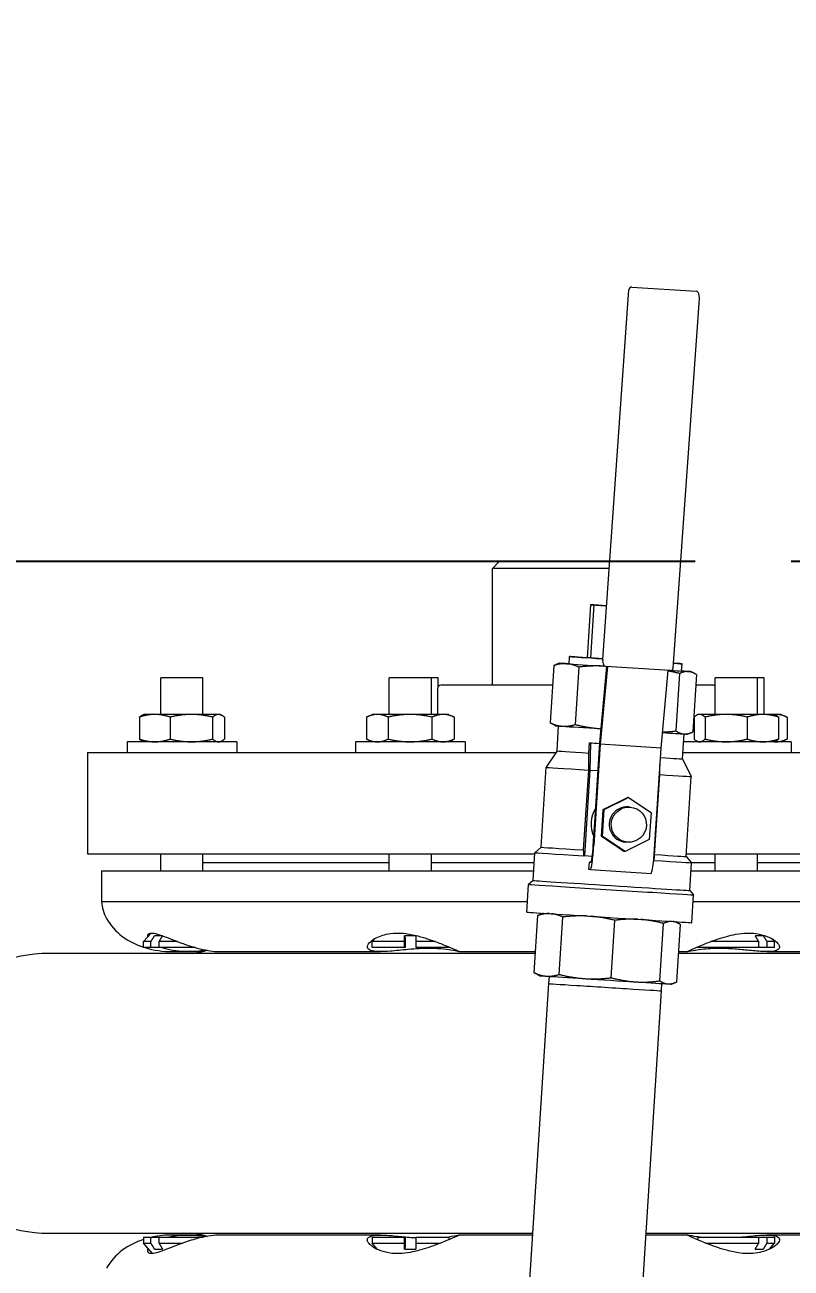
# Model space of a CAD drawing. Header units: inches. Extents: x 19 to 503, y 7 to 322.
# Drawn here: x 91.12 to 96.79, y 144.52 to 153.74 of the extents above; entities that cross this region are included whole.
import ezdxf

# ---------------------------------------------------------------- set-up
doc = ezdxf.new("R2010")
doc.units = ezdxf.units.IN
doc.header["$LTSCALE"] = 15
doc.header["$MEASUREMENT"] = 0
doc.linetypes.add('DASHED_SPACE', pattern=[0.2067, 0.1654, -0.0413])
for name, color, linetype, lineweight in [('Dimension (ANSI)', 7, 'Continuous', 25), ('Sketch Geometry (ANSI)', 7, 'Continuous', 25), ('Symbol (ANSI)', 7, 'Continuous', 25), ('Visible (ANSI)', 7, 'Continuous', 50)]:
    doc.layers.add(name, color=color, linetype=linetype, lineweight=lineweight)
doc.styles.add('MEMCOR Medium', font='arial.ttf')
doc.dimstyles.new('Default (ANSI)', dxfattribs={"dimscale": 15, "dimtxt": 0.15, "dimasz": 0.098425, "dimexe": 0.125, "dimexo": 0.0625, "dimgap": 0.031496, "dimtad": 0, "dimtih": 1, "dimtoh": 1, "dimdec": 4, "dimrnd": 1e-08, "dimzin": 3, "dimdsep": 46, "dimlunit": 5, "dimtxsty": 'MEMCOR Medium', "dimcen": 0.09, "dimdle": 0.393701, "dimclrd": 256, "dimclre": 256, "dimclrt": 256, "dimadec": 0, "dimazin": 1, "dimtfac": 0.8, "dimtofl": 0, "dimtmove": 0, "dimatfit": 3, "dimfxl": 1, "dimfrac": 1, "dimtolj": 1, "dimtzin": 4, "dimlwd": -1, "dimlwe": -1, "dimarcsym": 0})
doc.dimstyles.new('Default (ANSI)$7', dxfattribs={"dimscale": 15, "dimtxt": 0.15, "dimasz": 0.098425, "dimexe": 0.125, "dimexo": 0.0625, "dimgap": 0.031496, "dimtad": 0, "dimtih": 1, "dimtoh": 1, "dimdec": 4, "dimrnd": 1e-08, "dimzin": 3, "dimdsep": 46, "dimlunit": 5, "dimtxsty": 'MEMCOR Medium', "dimcen": 0.09, "dimdle": 0.393701, "dimclrd": 256, "dimclre": 256, "dimclrt": 256, "dimadec": 0, "dimazin": 1, "dimtfac": 0.8, "dimtofl": 0, "dimtmove": 0, "dimatfit": 3, "dimfxl": 1, "dimfrac": 1, "dimtolj": 1, "dimtzin": 4, "dimlwd": -1, "dimlwe": -1, "dimarcsym": 0})

# ---------------------------------------------------------------- blocks, each defined once
blk = doc.blocks.new('*D21')
at = {"layer": 'Defpoints', "color": 0, "transparency": 16777216}
for p in [(30.7936, 149.7594), (94.6308, 149.7594), (74.8994, 44.9874)]:
    blk.add_point(p, dxfattribs=at)
at = {"layer": 'Dimension (ANSI)', "transparency": 16777216}
for p, q in [((93.6933, 149.7594), (28.9186, 149.7594)), ((30.7936, 148.283), (30.7936, 113.3225)), ((30.7936, 46.4637), (30.7936, 104.8712)), ((73.9619, 44.9874), (28.9186, 44.9874))]:
    blk.add_line(p, q, dxfattribs=at)
for points in [[(30.5475, 148.283), (31.0396, 148.283), (30.7936, 149.7594)], [(30.5475, 46.4637), (31.0396, 46.4637), (30.7936, 44.9874)]]:
    blk.add_solid(points, dxfattribs=at)
at = {"layer": 'Dimension (ANSI)', "transparency": 16777216, "char_height": 2.25, "attachment_point": 5, "style": 'MEMCOR Medium'}
for s, insert in [('\\A1; 104{\\H0.8x;\\S3#4;} in', (30.7936, 111.4081)), ('\\A1;[2661.2 mm]', (30.7936, 107.1824))]:
    blk.add_mtext(s, dxfattribs=dict(at, insert=insert))

msp = doc.modelspace()

# ---------------------------------------------------------------- linework, layer by layer
at = {"layer": 'Sketch Geometry (ANSI)', "linetype": 'DASHED_SPACE', "ltscale": 1.147418}
msp.add_line((128.102106, 149.75937), (32.047706, 149.75937), dxfattribs=at)
at = {"layer": 'Visible (ANSI)', "linetype": 'Continuous', "lineweight": 18}
for p, q in [((95.397966, 149.034654), (95.592339, 151.774214)), ((95.6145, 151.793574), (96.090532, 151.763125)), ((96.114394, 151.715196), (96.109846, 151.745397)), ((95.920201, 148.971049), (96.114575, 151.710609)), ((94.630839, 149.75937), (94.580839, 149.70937)), ((94.630839, 149.75937), (95.449385, 149.75937)), ((95.445837, 149.70937), (94.580839, 149.70937)), ((94.580839, 148.844371), (94.580839, 149.70937)), ((95.307711, 149.440546), (95.282562, 149.047649)), ((95.331433, 149.43872), (95.306284, 149.045823)), ((95.307711, 149.440546), (95.426226, 149.432963)), ((95.331433, 149.43872), (95.307711, 149.440546)), ((95.426204, 149.432656), (95.331433, 149.43872)), ((95.036899, 148.990118), (95.009665, 148.56464)), ((95.07674, 149.006456), (95.05112, 148.996447)), ((95.149629, 149.00179), (95.151398, 149.055897)), ((95.306284, 149.045823), (95.282562, 149.047649)), ((95.39834, 149.039933), (95.306284, 149.045823)), ((95.376408, 148.41659), (95.428926, 148.981695)), ((95.433484, 148.981404), (95.380076, 148.406727)), ((95.402694, 148.999866), (95.398146, 149.030067)), ((95.898041, 148.951689), (95.422009, 148.982138)), ((95.981848, 148.948521), (95.986992, 149.002413)), ((92.436824, 148.89937), (92.124324, 148.89937)), ((92.124324, 148.627371), (92.124324, 148.89937)), ((92.436824, 148.627371), (92.436824, 148.89937)), ((94.129332, 148.89937), (93.816832, 148.89937)), ((93.816832, 148.627371), (93.816832, 148.89937)), ((94.180205, 148.89937), (94.129332, 148.89937)), ((94.129332, 148.627371), (94.129332, 148.89937)), ((94.180205, 148.835159), (94.180205, 148.89937)), ((95.22099, 148.978132), (95.193756, 148.552655)), ((95.830143, 148.37794), (95.883551, 148.952616)), ((95.967181, 148.930403), (95.939947, 148.504926)), ((96.054738, 148.943856), (96.079259, 148.930451)), ((96.092173, 148.922618), (96.064939, 148.497141)), ((96.543972, 148.89937), (96.231472, 148.89937)), ((96.231472, 148.627371), (96.231472, 148.89937)), ((96.594845, 148.89937), (96.543972, 148.89937)), ((96.543972, 148.627371), (96.543972, 148.89937)), ((96.594845, 148.627371), (96.594845, 148.89937)), ((94.174589, 148.819371), (94.174589, 148.627371)), ((95.02757, 148.844371), (94.199589, 148.844371)), ((96.212089, 148.844371), (96.087164, 148.844371)), ((91.999074, 148.627371), (91.988449, 148.622416)), ((92.079794, 148.627371), (91.999074, 148.627371)), ((92.351056, 148.627371), (92.079794, 148.627371)), ((92.551836, 148.627371), (92.351056, 148.627371)), ((92.562074, 148.627371), (92.551836, 148.627371)), ((92.562074, 148.627371), (92.572698, 148.622416)), ((93.691582, 148.627371), (93.649651, 148.607818)), ((93.728077, 148.627371), (93.691582, 148.627371)), ((93.970625, 148.627371), (93.728077, 148.627371)), ((94.215631, 148.627371), (93.970625, 148.627371)), ((94.254582, 148.627371), (94.215631, 148.627371)), ((94.254582, 148.627371), (94.296513, 148.607818)), ((96.106222, 148.627371), (96.096961, 148.623052)), ((96.115189, 148.627371), (96.106222, 148.627371)), ((96.312495, 148.627371), (96.115189, 148.627371)), ((96.585028, 148.627371), (96.312495, 148.627371)), ((96.669222, 148.627371), (96.585028, 148.627371)), ((96.681144, 148.627371), (96.669222, 148.627371)), ((96.669222, 148.627371), (96.678484, 148.623052)), ((96.720095, 148.627371), (96.681144, 148.627371)), ((96.720095, 148.627371), (96.762026, 148.607818)), ((91.965879, 148.607064), (91.965879, 148.444677)), ((92.193708, 148.607064), (92.193708, 148.444677)), ((92.508403, 148.607064), (92.508403, 148.444677)), ((92.595268, 148.607064), (92.595268, 148.444677)), ((93.648046, 148.607064), (93.648046, 148.444677)), ((93.808108, 148.607064), (93.808108, 148.444677)), ((94.133143, 148.607064), (94.133143, 148.444677)), ((94.298118, 148.607064), (94.298118, 148.444677)), ((95.0471, 148.543403), (95.022579, 148.556807)), ((95.059694, 148.356617), (95.071545, 148.541753)), ((96.074496, 148.607064), (96.074496, 148.444677)), ((96.155882, 148.607064), (96.155882, 148.444677)), ((96.469108, 148.607064), (96.469108, 148.444677)), ((96.700949, 148.607064), (96.700949, 148.444677)), ((96.763631, 148.607064), (96.763631, 148.444677)), ((91.999074, 148.424371), (91.988449, 148.429325)), ((92.562074, 148.424371), (92.572698, 148.429325)), ((93.691582, 148.424371), (93.649651, 148.443923)), ((94.254582, 148.424371), (94.296513, 148.443923)), ((95.988793, 148.297147), (96.000643, 148.482283)), ((96.025098, 148.480803), (96.050718, 148.490811)), ((96.106222, 148.424371), (96.096961, 148.428689)), ((96.669222, 148.424371), (96.678484, 148.428689)), ((96.720095, 148.424371), (96.762026, 148.443923)), ((91.580839, 148.344371), (95.051539, 148.344371)), ((91.580839, 148.344371), (91.580839, 147.594371)), ((92.686574, 148.424371), (91.874574, 148.424371)), ((91.874574, 148.424371), (91.874574, 148.344371)), ((92.686574, 148.424371), (92.686574, 148.344371)), ((94.379082, 148.424371), (93.567082, 148.424371)), ((93.567082, 148.424371), (93.567082, 148.344371)), ((94.379082, 148.424371), (94.379082, 148.344371)), ((95.059695, 148.356617), (94.979061, 148.235541)), ((95.295872, 148.341273), (95.300701, 148.416707)), ((95.300701, 148.416707), (95.306962, 148.416262)), ((95.306962, 148.416262), (95.303256, 148.214454)), ((95.306962, 148.416262), (95.376104, 148.411839)), ((95.380076, 148.406727), (95.332046, 147.656342)), ((95.338657, 147.826798), (95.376408, 148.41659)), ((95.830143, 148.37794), (95.380076, 148.406727)), ((95.782112, 147.627554), (95.830143, 148.37794)), ((95.991816, 148.344371), (98.830839, 148.344371)), ((96.793722, 148.424371), (95.996936, 148.424371)), ((96.793722, 148.424371), (96.793722, 148.344371)), ((95.820833, 148.181348), (95.822149, 148.253054)), ((95.988793, 148.297147), (96.053332, 148.166779)), ((94.941137, 147.643043), (94.979061, 148.235541)), ((95.256611, 147.622576), (95.294535, 148.215074)), ((95.303256, 148.214454), (95.262544, 147.578405)), ((95.303256, 148.214454), (95.363224, 148.210618)), ((95.78012, 147.545299), (95.820833, 148.181348)), ((95.817573, 148.181556), (95.820833, 148.181348)), ((96.015407, 147.574281), (96.053332, 148.166779)), ((95.401284, 147.923425), (95.580804, 148.012607)), ((95.409845, 147.922817), (95.589364, 148.011998)), ((95.589364, 148.011998), (95.580804, 148.012607)), ((95.589364, 148.011998), (95.75605, 147.900672)), ((95.38845, 147.722918), (95.401284, 147.923425)), ((95.397011, 147.722309), (95.409845, 147.922817)), ((95.409845, 147.922817), (95.401284, 147.923425)), ((95.600763, 147.940598), (95.585782, 147.941663)), ((95.75605, 147.900672), (95.743216, 147.700165)), ((95.327765, 147.656646), (95.338657, 147.826798)), ((95.397011, 147.722309), (95.38845, 147.722918)), ((95.504665, 147.6453), (95.38845, 147.722918)), ((95.563696, 147.610983), (95.397011, 147.722309)), ((95.743216, 147.700165), (95.563696, 147.610983)), ((94.881625, 147.396478), (94.894798, 147.602279)), ((94.941137, 147.643043), (94.894798, 147.602279)), ((95.563696, 147.610983), (95.554931, 147.611606)), ((95.582259, 147.680255), (95.567278, 147.681319)), ((91.580839, 147.594371), (94.894291, 147.594371)), ((92.124324, 147.46937), (92.124324, 147.594371)), ((92.436824, 147.46937), (92.436824, 147.594371)), ((92.436824, 147.530191), (93.816832, 147.530191)), ((93.816832, 147.46937), (93.816832, 147.594371)), ((94.129332, 147.46937), (94.129332, 147.594371)), ((94.129332, 147.530191), (94.890183, 147.530191)), ((95.262544, 147.578405), (95.257707, 147.578749)), ((95.320077, 147.574725), (95.262544, 147.578405)), ((95.296019, 147.479133), (95.299489, 147.533343)), ((95.299489, 147.533343), (95.309932, 147.532601)), ((95.310281, 147.532653), (95.299489, 147.533343)), ((95.78012, 147.545299), (95.775287, 147.545608)), ((96.015407, 147.574281), (96.056171, 147.527942)), ((96.016693, 147.594371), (98.830839, 147.594371)), ((96.042998, 147.322141), (96.056171, 147.527942)), ((96.054192, 147.530191), (96.231472, 147.530191)), ((96.231472, 147.46937), (96.231472, 147.594371)), ((96.543972, 147.46937), (96.543972, 147.594371)), ((96.543972, 147.530191), (97.953781, 147.530191)), ((91.685839, 147.46937), (94.88629, 147.46937)), ((91.685839, 147.46937), (91.685839, 147.241173)), ((95.306462, 147.478391), (95.296019, 147.479133)), ((95.30647, 147.47839), (95.756536, 147.449602)), ((96.052422, 147.46937), (98.725839, 147.46937)), ((94.835933, 147.162071), (94.849106, 147.367872)), ((94.881625, 147.396478), (94.849106, 147.367872)), ((96.042998, 147.322141), (96.071604, 147.289622)), ((91.685839, 147.241173), (94.840996, 147.241173)), ((96.058431, 147.083821), (96.071604, 147.289622)), ((96.068503, 147.241173), (98.725839, 147.241173)), ((94.891109, 146.712431), (94.918343, 147.137908)), ((94.957732, 147.15407), (94.932563, 147.144238)), ((95.0752, 146.700445), (95.102434, 147.125923)), ((95.460535, 146.675711), (95.487769, 147.101188)), ((95.821391, 146.652716), (95.848625, 147.078194)), ((95.936606, 147.091414), (95.960703, 147.078242)), ((95.946382, 146.644931), (95.973616, 147.070409)), ((92.051785, 147.006924), (91.996574, 146.943411)), ((92.135679, 146.98737), (92.078406, 146.98737)), ((93.708553, 146.965809), (93.689082, 146.943411)), ((94.012967, 146.98737), (93.92897, 146.98737)), ((96.587419, 146.98737), (96.527506, 146.98737)), ((96.653749, 146.964087), (96.671722, 146.943411)), ((92.0508, 146.943411), (91.996574, 146.943411)), ((91.996574, 146.89937), (91.996574, 146.943411)), ((92.0508, 146.89937), (91.996574, 146.89937)), ((92.0508, 146.89937), (92.0508, 146.943411)), ((92.109676, 146.89937), (92.0508, 146.89937)), ((92.109676, 146.943411), (92.109676, 146.89937)), ((92.249408, 146.943411), (92.109676, 146.943411)), ((92.380768, 146.89937), (92.109676, 146.89937)), ((92.210639, 146.86937), (92.32604, 146.86937)), ((92.32604, 146.86937), (92.340849, 146.86937)), ((92.562305, 146.86937), (93.751744, 146.86937)), ((93.928632, 146.943411), (93.689082, 146.943411)), ((93.689082, 146.89937), (93.689082, 146.943411)), ((93.928632, 146.89937), (93.689082, 146.89937)), ((93.928632, 146.89937), (93.928632, 146.943411)), ((93.933535, 146.89937), (93.928632, 146.89937)), ((93.933535, 146.943411), (93.933535, 146.89937)), ((94.012629, 146.943411), (94.012629, 146.89937)), ((94.159892, 146.943411), (94.012629, 146.943411)), ((94.257082, 146.89937), (94.012629, 146.89937)), ((94.257082, 146.89937), (94.257082, 146.90477)), ((94.332306, 146.86937), (94.901154, 146.86937)), ((95.960748, 146.86937), (96.029237, 146.86937)), ((96.103722, 146.89937), (96.103722, 146.905989)), ((96.554635, 146.89937), (96.103722, 146.89937)), ((96.554635, 146.943411), (96.196911, 146.943411)), ((96.554635, 146.89937), (96.554635, 146.943411)), ((96.614548, 146.89937), (96.554635, 146.89937)), ((96.614012, 146.86937), (97.824394, 146.86937)), ((96.614548, 146.943411), (96.614548, 146.89937)), ((96.671722, 146.943411), (96.614548, 146.943411)), ((96.671722, 146.89937), (96.614548, 146.89937)), ((96.671722, 146.89937), (96.671722, 146.943411)), ((94.900299, 146.856003), (91.295839, 146.856003)), ((99.115839, 146.856003), (95.959893, 146.856003)), ((94.928544, 146.691193), (94.904023, 146.704597)), ((95.00142, 146.686385), (94.99629, 146.632636)), ((94.99629, 146.632636), (94.810995, 143.737774)), ((95.833647, 146.633116), (95.831883, 146.579152)), ((95.906542, 146.628593), (95.932162, 146.638602)), ((95.831883, 146.579152), (95.646588, 143.684289)), ((91.295839, 144.782738), (94.877881, 144.782738)), ((91.996574, 144.75351), (92.0508, 144.75351)), ((91.996574, 144.75351), (91.996574, 144.709469)), ((92.0508, 144.75351), (92.109676, 144.75351)), ((92.0508, 144.709469), (92.0508, 144.75351)), ((92.109676, 144.75351), (92.109676, 144.709469)), ((92.109676, 144.75351), (92.437796, 144.75351)), ((92.32604, 144.76937), (92.210639, 144.76937)), ((92.340849, 144.76937), (92.32604, 144.76937)), ((93.751744, 144.76937), (92.562305, 144.76937)), ((93.689082, 144.75351), (93.928632, 144.75351)), ((93.689082, 144.75351), (93.689082, 144.709469)), ((93.928632, 144.75351), (93.933535, 144.75351)), ((93.928632, 144.709469), (93.928632, 144.75351)), ((93.933535, 144.75351), (93.933535, 144.709469)), ((94.012629, 144.75351), (94.012629, 144.709469)), ((94.012629, 144.75351), (94.257082, 144.75351)), ((94.257082, 144.75351), (94.257082, 144.73397)), ((94.877026, 144.76937), (94.332306, 144.76937)), ((96.029237, 144.76937), (95.716042, 144.76937)), ((95.716898, 144.782738), (99.115839, 144.782738)), ((96.103722, 144.75351), (96.554635, 144.75351)), ((96.103722, 144.75351), (96.103722, 144.732751)), ((96.554635, 144.709469), (96.554635, 144.75351)), ((96.554635, 144.75351), (96.614548, 144.75351)), ((97.824394, 144.76937), (96.614012, 144.76937)), ((96.614548, 144.75351), (96.614548, 144.709469)), ((96.614548, 144.75351), (96.671722, 144.75351)), ((96.671722, 144.75351), (96.671722, 144.709469)), ((91.996574, 144.709469), (92.0508, 144.709469)), ((92.06393, 144.631985), (91.996574, 144.709469)), ((92.078406, 144.66551), (92.137283, 144.66551)), ((92.109676, 144.709469), (92.287434, 144.709469)), ((93.689082, 144.709469), (93.928632, 144.709469)), ((93.730759, 144.661525), (93.689082, 144.709469)), ((93.92897, 144.66551), (94.012967, 144.66551)), ((94.012629, 144.709469), (94.196578, 144.709469)), ((96.160529, 144.709469), (96.554635, 144.709469)), ((96.527506, 144.66551), (96.587419, 144.66551)), ((96.614548, 144.709469), (96.671722, 144.709469)), ((96.631359, 144.663036), (96.671722, 144.709469))]:
    msp.add_line(p, q, dxfattribs=at)
for centre, radius, start, end in [((95.613167, 151.772736), 0.02088, 86.3401299, 175.9416318), ((96.089199, 151.742288), 0.02088, 8.5640902, 86.3401299), ((96.093747, 151.712087), 0.02088, 355.9416318, 8.5640902), ((95.418793, 149.033176), 0.02088, 175.9416318, 188.5640902), ((95.423341, 149.002975), 0.02088, 188.5640902, 266.3401299), ((95.899374, 148.972526), 0.02088, 266.3401299, 355.9416318), ((94.199589, 148.819371), 0.025, 90, 180), ((96.212089, 148.819371), 0.025, 39.1630349, 90), ((91.974351, 147.25637), 0.288913, 183.0153263, 209.3417204), ((92.087972, 147.32024), 0.419254, 209.3417204, 233.6149039), ((92.162163, 147.420925), 0.544322, 233.6149039, 252.289212), ((92.210639, 147.579748), 0.710378, 253.2893255, 270), ((92.322214, 147.274057), 0.418848, 273.528454, 289.10183), ((91.295839, 145.81937), 1.036632, 90, 270), ((92.210639, 144.058993), 0.710378, 90, 102.1300403), ((92.322214, 144.364684), 0.418848, 70.89817, 86.471546), ((92.087972, 144.318501), 0.419254, 126.3850961, 150.6582796), ((92.162163, 144.217815), 0.544322, 107.710788, 126.3850961)]:
    msp.add_arc(centre, radius, start, end, dxfattribs=at)
for centre, major_axis, ratio, start_param, end_param in [((95.565739, 148.975155), (-0.488999, 0.0313), 0.00055745, 5.96955832, 6.75495648), ((95.565739, 148.975155), (-0.488999, 0.0313), 0.00055745, 5.73017881, 5.96955832), ((95.565739, 148.975155), (0.488999, -0.0313), 0.00055745, 3.6133633, 4.3954749), ((95.569195, 149.029155), (-0.417797, 0.026742), 0.00055745, 5.46847674, 7.43271235), ((95.569195, 149.029155), (0.417797, -0.026742), 0.00055745, 5.72112586, 6.84523705), ((95.565739, 148.975155), (0.488999, -0.0313), 0.00055745, 5.48502107, 5.96955832), ((95.565739, 148.975155), (-0.488999, 0.0313), 0.00055745, 3.6133633, 3.69459865), ((95.565739, 148.975155), (0.488999, -0.0313), 0.00055745, 5.96955832, 6.75495648), ((95.536099, 148.512103), (-0.488999, 0.0313), 0.00055745, 0.00119546, 0.47177118), ((95.536099, 148.512103), (-0.488999, 0.0313), 0.00055745, 0.47177118, 1.25716934), ((95.536099, 148.512103), (-0.488999, 0.0313), 0.00055745, 1.25716934, 1.2591701), ((95.536099, 148.512103), (0.488999, -0.0313), 0.00055745, 5.38508355, 5.96955832), ((95.536099, 148.512103), (0.488999, -0.0313), 0.00055745, 5.96955832, 6.28198985), ((95.524244, 148.326882), (-0.464549, 0.029735), 0.00055745, 0.00000188, 1.05690922), ((95.529072, 148.402315), (0.464549, -0.029735), 0.00055745, 4.19850054, 4.37688356), ((95.524244, 148.326882), (0.464549, -0.029735), 0.00055745, 5.4183861, 6.28318531), ((95.516197, 148.20116), (-0.537135, 0.034381), 0.00055745, 6.28286346, 7.42863064), ((95.516197, 148.20116), (0.537135, -0.034381), 0.00055745, 5.31546817, 6.28350715), ((95.537488, 147.814266), (-0.016037, -0.225631), 0.99687528, 4.23196082, 5.2069314), ((95.57653, 147.811491), (-0.009252, -0.130172), 0.99687528, 3.14159265, 6.28318531), ((95.475484, 147.565111), (-0.580687, 0.037169), 0.00055745, 6.28262786, 7.46958367), ((95.478272, 147.608662), (-0.537135, 0.034381), 0.00055745, 0.0000019, 1.14544644), ((95.317916, 147.657346), (-0.011447, -0.178956), 0.07898971, 6.28262611, 7.85342244), ((95.317916, 147.657346), (-0.007979, -0.124745), 0.07898971, 6.28262611, 7.85342244), ((95.490536, 147.646304), (-0.297847, 0.198636), 0.01957533, 4.50753952, 4.67799147), ((95.767983, 147.628558), (-0.011447, -0.178956), 0.07898971, 0, 1.57023713), ((95.475484, 147.565111), (0.580687, -0.037169), 0.00055745, 5.26469015, 6.28374276), ((95.478272, 147.608662), (0.537135, -0.034381), 0.00055745, 5.31547484, 6.28318531), ((95.460355, 147.328747), (-0.611249, 0.039125), 0.00055745, 6.28262786, 9.42533541), ((95.462311, 147.359309), (-0.580687, 0.037169), 0.00055745, 0.00000192, 3.14159457), ((95.447182, 147.122946), (-0.611249, 0.039125), 0.00055745, 0.00000191, 3.14159456), ((95.417543, 146.659894), (-0.488999, 0.0313), 0.00055745, 0.00119545, 0.47177118), ((95.417543, 146.659894), (-0.488999, 0.0313), 0.00055745, 0.47177118, 1.25716934), ((95.414087, 146.605894), (0.417797, -0.026742), 0.00055745, 3.14157523, 6.28320273), ((95.417543, 146.659894), (-0.488999, 0.0313), 0.00055745, 1.25716944, 2.04256764), ((95.417543, 146.659894), (0.488999, -0.0313), 0.00055745, 5.18416016, 5.96955832), ((95.417543, 146.659894), (0.488999, -0.0313), 0.00055745, 5.96955832, 6.28198985)]:
    msp.add_ellipse(centre, major_axis=major_axis, ratio=ratio, start_param=start_param, end_param=end_param, dxfattribs=at)
msp.add_ellipse((95.591511, 147.810426), major_axis=(0.009252, 0.130172), ratio=0.99687528, dxfattribs=at)
for points, weights in [([(95.130147, 149.002912), (95.085946, 149.00579), (95.036899, 148.990118)], [1, 1.0562990584, 1.07162109099]), ([(95.036899, 148.990118), (95.04414, 148.993721), (95.05112, 148.996447)], [1.07162109099, 1.06829050345, 1.06302371965]), ([(95.22099, 148.978132), (95.174349, 149.000035), (95.130147, 149.002912)], [1.07162109099, 1.0562990584, 1]), ([(95.413335, 148.984649), (95.321536, 148.990393), (95.22099, 148.978132)], [1.00087659266, 1.05641868253, 1.07162109099]), ([(95.967181, 148.930403), (95.924158, 148.941911), (95.88323, 148.949165)], [1.07162109099, 1.06444578762, 1.04828403338]), ([(96.03088, 148.945298), (96.000868, 148.947167), (95.967181, 148.930403)], [1, 1.0562990584, 1.07162109099]), ([(96.092173, 148.922618), (96.060891, 148.943429), (96.03088, 148.945298)], [1.07162109099, 1.0562990584, 1]), ([(92.079794, 148.627371), (92.026926, 148.627371), (91.965879, 148.607064)], [1, 1.0379548493, 1]), ([(91.965879, 148.607064), (91.977766, 148.617435), (91.988449, 148.622416)], [1, 1.01903065952, 1.01897727532]), ([(92.193708, 148.607064), (92.132662, 148.627371), (92.079794, 148.627371)], [1, 1.0379548493, 1]), ([(92.351056, 148.627371), (92.27803, 148.627371), (92.193708, 148.607064)], [1, 1.0379548493, 1]), ([(92.508403, 148.607064), (92.424081, 148.627371), (92.351056, 148.627371)], [1, 1.0379548493, 1]), ([(92.551836, 148.627371), (92.531678, 148.627371), (92.508403, 148.607064)], [1, 1.0379548493, 1]), ([(92.595268, 148.607064), (92.571993, 148.627371), (92.551836, 148.627371)], [1, 1.0379548493, 1]), ([(93.728077, 148.627371), (93.690934, 148.627371), (93.648046, 148.607064)], [1, 1.0379548493, 1]), ([(93.808108, 148.607064), (93.765219, 148.627371), (93.728077, 148.627371)], [1, 1.0379548493, 1]), ([(93.970625, 148.627371), (93.895201, 148.627371), (93.808108, 148.607064)], [1, 1.0379548493, 1]), ([(94.133143, 148.607064), (94.04605, 148.627371), (93.970625, 148.627371)], [1, 1.0379548493, 1]), ([(94.215631, 148.627371), (94.177348, 148.627371), (94.133143, 148.607064)], [1, 1.0379548493, 1]), ([(94.298118, 148.607064), (94.253913, 148.627371), (94.215631, 148.627371)], [1, 1.0379548493, 1]), ([(96.115189, 148.627371), (96.096303, 148.627371), (96.074496, 148.607064)], [1, 1.0379548493, 1]), ([(96.155882, 148.607064), (96.134074, 148.627371), (96.115189, 148.627371)], [1, 1.0379548493, 1]), ([(96.312495, 148.627371), (96.23981, 148.627371), (96.155882, 148.607064)], [1, 1.0379548493, 1]), ([(96.469108, 148.607064), (96.385179, 148.627371), (96.312495, 148.627371)], [1, 1.0379548493, 1]), ([(96.585028, 148.627371), (96.53123, 148.627371), (96.469108, 148.607064)], [1, 1.0379548493, 1]), ([(96.700949, 148.607064), (96.638827, 148.627371), (96.585028, 148.627371)], [1, 1.0379548493, 1]), ([(96.681144, 148.627371), (96.675614, 148.627371), (96.670067, 148.626977)], [1, 1.00531032451, 1.00913469679]), ([(96.678484, 148.623052), (96.689091, 148.618106), (96.700949, 148.607064)], [1.01888705873, 1.02028697131, 1]), ([(96.763631, 148.607064), (96.719426, 148.627371), (96.681144, 148.627371)], [1, 1.0379548493, 1]), ([(94.296513, 148.607818), (94.297313, 148.607445), (94.298118, 148.607064)], [1.00134783282, 1.00068632708, 1]), ([(95.022579, 148.556807), (95.016191, 148.560298), (95.009665, 148.56464)], [1.06333022529, 1.06838794082, 1.07162109099]), ([(95.009665, 148.56464), (95.056306, 148.542738), (95.100508, 148.53986)], [1.07162109099, 1.0562990584, 1]), ([(95.100508, 148.53986), (95.14471, 148.536982), (95.193756, 148.552655)], [1, 1.0562990584, 1.07162109099]), ([(95.193756, 148.552655), (95.292699, 148.527439), (95.385221, 148.5215)], [1.07162109099, 1.0562990584, 1]), ([(95.385221, 148.5215), (95.385687, 148.52147), (95.386152, 148.521441)], [1, 1.00026821372, 1.0005354974]), ([(96.762026, 148.607818), (96.762827, 148.607445), (96.763631, 148.607064)], [1.00134783282, 1.00068632708, 1]), ([(91.965879, 148.444677), (92.026926, 148.424371), (92.079794, 148.424371)], [1, 1.0379548493, 1]), ([(91.988449, 148.429325), (91.977766, 148.434306), (91.965879, 148.444677)], [1.01897727532, 1.01903065952, 1]), ([(92.079794, 148.424371), (92.132662, 148.424371), (92.193708, 148.444677)], [1, 1.0379548493, 1]), ([(92.193708, 148.444677), (92.27803, 148.424371), (92.351056, 148.424371)], [1, 1.0379548493, 1]), ([(92.351056, 148.424371), (92.424081, 148.424371), (92.508403, 148.444677)], [1, 1.0379548493, 1]), ([(92.508403, 148.444677), (92.531678, 148.424371), (92.551836, 148.424371)], [1, 1.0379548493, 1]), ([(92.551836, 148.424371), (92.571993, 148.424371), (92.595268, 148.444677)], [1, 1.0379548493, 1]), ([(93.648046, 148.444677), (93.690934, 148.424371), (93.728077, 148.424371)], [1, 1.0379548493, 1]), ([(93.728077, 148.424371), (93.765219, 148.424371), (93.808108, 148.444677)], [1, 1.0379548493, 1]), ([(93.808108, 148.444677), (93.895201, 148.424371), (93.970625, 148.424371)], [1, 1.0379548493, 1]), ([(93.970625, 148.424371), (94.04605, 148.424371), (94.133143, 148.444677)], [1, 1.0379548493, 1]), ([(94.133143, 148.444677), (94.177348, 148.424371), (94.215631, 148.424371)], [1, 1.0379548493, 1]), ([(94.215631, 148.424371), (94.253913, 148.424371), (94.298118, 148.444677)], [1, 1.0379548493, 1]), ([(94.298118, 148.444677), (94.297313, 148.444296), (94.296513, 148.443923)], [1, 1.00068632708, 1.00134783282]), ([(95.841155, 148.496435), (95.888872, 148.498037), (95.939947, 148.504926)], [1.04302723394, 1.06332733137, 1.07162109099]), ([(95.939947, 148.504926), (95.971229, 148.484115), (96.00124, 148.482246)], [1.07162109099, 1.0562990584, 1]), ([(96.00124, 148.482246), (96.031252, 148.480377), (96.064939, 148.497141)], [1, 1.0562990584, 1.07162109099]), ([(96.074496, 148.444677), (96.096303, 148.424371), (96.115189, 148.424371)], [1, 1.0379548493, 1]), ([(96.115189, 148.424371), (96.134074, 148.424371), (96.155882, 148.444677)], [1, 1.0379548493, 1]), ([(96.155882, 148.444677), (96.23981, 148.424371), (96.312495, 148.424371)], [1, 1.0379548493, 1]), ([(96.312495, 148.424371), (96.385179, 148.424371), (96.469108, 148.444677)], [1, 1.0379548493, 1]), ([(96.469108, 148.444677), (96.53123, 148.424371), (96.585028, 148.424371)], [1, 1.0379548493, 1]), ([(96.585028, 148.424371), (96.638827, 148.424371), (96.700949, 148.444677)], [1, 1.0379548493, 1]), ([(96.700949, 148.444677), (96.689091, 148.433635), (96.678484, 148.428689)], [1, 1.02028697131, 1.01888705873]), ([(96.681144, 148.424371), (96.719426, 148.424371), (96.763631, 148.444677)], [1, 1.0379548493, 1]), ([(96.763631, 148.444677), (96.762827, 148.444296), (96.762026, 148.443923)], [1, 1.00068632708, 1.00134783282]), ([(95.294535, 148.215074), (95.29536, 148.284436), (95.295872, 148.341273)], [1, 1.00361912604, 1]), ([(96.670067, 148.424764), (96.675614, 148.424371), (96.681144, 148.424371)], [1.00913469679, 1.00531032451, 1]), ([(95.257707, 147.578749), (95.257152, 147.60175), (95.256611, 147.622576)], [1, 1.0009720909, 1.00000480453]), ([(95.004407, 147.151051), (94.963554, 147.152355), (94.918343, 147.137908)], [1.00740285496, 1.04990218399, 1.05740736242]), ([(94.918343, 147.137908), (94.925583, 147.141511), (94.932563, 147.144238)], [1.05740736242, 1.05564784052, 1.05196494896]), ([(95.102434, 147.125923), (95.059324, 147.146167), (95.018532, 147.150139)], [1.05740736242, 1.04988205508, 1.00717463654]), ([(95.284668, 147.133018), (95.197649, 147.137534), (95.102434, 147.125923)], [1.00577148807, 1.04975925876, 1.05740736242]), ([(95.487769, 147.101188), (95.394776, 147.124888), (95.307858, 147.131531)], [1.05740736242, 1.04975615875, 1.00573582291]), ([(95.658312, 147.109111), (95.576906, 147.113211), (95.487769, 147.101188)], [1.00586984705, 1.0497678135, 1.05740736242]), ([(95.848625, 147.078194), (95.761802, 147.101417), (95.680589, 147.10769)], [1.05740736242, 1.04977281292, 1.00592728635]), ([(95.90719, 147.093276), (95.879541, 147.093579), (95.848625, 147.078194)], [1.00777303754, 1.04993492905, 1.05740736242]), ([(95.973616, 147.070409), (95.945014, 147.089437), (95.917651, 147.092614)], [1.05740736242, 1.04996260189, 1.00808484011]), ([(92.0508, 146.943411), (92.065599, 146.967017), (92.078406, 146.98737)], [1, 1.00267954782, 1]), ([(92.136985, 146.986896), (92.124304, 146.966744), (92.109676, 146.943411)], [1.00006147459, 1.00264844961, 1]), ([(93.928632, 146.943411), (93.928814, 146.967017), (93.92897, 146.98737)], [1, 1.00267954782, 1]), ([(93.933197, 146.98737), (93.933354, 146.967017), (93.933535, 146.943411)], [1, 1.00267954782, 1]), ([(94.012967, 146.98737), (94.01281, 146.967017), (94.012629, 146.943411)], [1, 1.00267954782, 1]), ([(96.554635, 146.943411), (96.540092, 146.967017), (96.527506, 146.98737)], [1, 1.00267954782, 1]), ([(96.587419, 146.98737), (96.600005, 146.967017), (96.614548, 146.943411)], [1, 1.00267954782, 1]), ([(94.904023, 146.704597), (94.897635, 146.708089), (94.891109, 146.712431)], [1.05217908942, 1.05569938826, 1.05740736242]), ([(94.891109, 146.712431), (94.93775, 146.690528), (94.981952, 146.687651)], [1.05740736242, 1.04927042368, 1]), ([(94.981952, 146.687651), (95.026153, 146.684773), (95.0752, 146.700445)], [1, 1.04927042368, 1.05740736242]), ([(95.0752, 146.700445), (95.174143, 146.67523), (95.266665, 146.669291)], [1.05740736242, 1.04927042368, 1]), ([(95.266665, 146.669291), (95.359187, 146.663352), (95.460535, 146.675711)], [1, 1.04927042368, 1.05740736242]), ([(95.460535, 146.675711), (95.553116, 146.650947), (95.63976, 146.645426)], [1.05740736242, 1.04927042368, 1]), ([(95.63976, 146.645426), (95.726405, 146.639905), (95.821391, 146.652716)], [1, 1.04927042368, 1.05740736242]), ([(95.821391, 146.652716), (95.852672, 146.631906), (95.882684, 146.630036)], [1.05740736242, 1.04927042368, 1]), ([(95.882684, 146.630036), (95.912695, 146.628167), (95.946382, 146.644931)], [1, 1.04927042368, 1.05740736242]), ([(92.078406, 144.66551), (92.065599, 144.685863), (92.0508, 144.709469)], [1, 1.00267954782, 1]), ([(92.109676, 144.709469), (92.124475, 144.685863), (92.137283, 144.66551)], [1, 1.00267954782, 1]), ([(93.92897, 144.66551), (93.928814, 144.685863), (93.928632, 144.709469)], [1, 1.00267954782, 1]), ([(93.933535, 144.709469), (93.933354, 144.685863), (93.933197, 144.66551)], [1, 1.00267954782, 1]), ([(94.012629, 144.709469), (94.01281, 144.685863), (94.012967, 144.66551)], [1, 1.00267954782, 1]), ([(96.527506, 144.66551), (96.540092, 144.685863), (96.554635, 144.709469)], [1, 1.00267954782, 1]), ([(96.614548, 144.709469), (96.600005, 144.685863), (96.587419, 144.66551)], [1, 1.00267954782, 1])]:
    msp.add_rational_spline(points, weights, degree=2, dxfattribs=at)
for points, knots in [([(92.027658, 146.98272), (92.026776, 146.988867), (92.028013, 146.994233), (92.035238, 147.00315), (92.041986, 147.006154), (92.060429, 147.007605), (92.071601, 147.006324), (92.102733, 146.999091), (92.124096, 146.991765), (92.148301, 146.98272)], [-0.853530108, -0.853530108, -0.853530108, -0.853530108, -0.673931626, -0.673931626, -0.462453658, -0.462453658, -0.264803427, -0.264803427, -0.000211713, -0.000211713, -0.000211713, -0.000211713]), ([(92.148301, 146.98272), (92.168145, 146.975304), (92.189892, 146.966639), (92.233158, 146.94963), (92.254459, 146.941345), (92.308742, 146.921407), (92.342879, 146.909855), (92.377345, 146.900313)], [-0.676925671, -0.676925671, -0.676925671, -0.676925671, -0.460674817, -0.460674817, -0.272898687, -0.272898687, -0.000063868, -0.000063868, -0.000063868, -0.000063868]), ([(93.654666, 146.900313), (93.652063, 146.910867), (93.658194, 146.923882), (93.686062, 146.953242), (93.711362, 146.969876), (93.743695, 146.98272)], [-0.679255692, -0.679255692, -0.679255692, -0.679255692, -0.375783136, -0.375783136, -0.000065342, -0.000065342, -0.000065342, -0.000065342]), ([(93.743695, 146.98272), (93.759171, 146.988867), (93.776364, 146.994233), (93.816925, 147.00315), (93.840662, 147.006154), (93.889479, 147.007605), (93.913923, 147.006324), (93.972537, 146.999091), (94.006627, 146.991765), (94.040144, 146.98272)], [-0.853530108, -0.853530108, -0.853530108, -0.853530108, -0.673931626, -0.673931626, -0.462453658, -0.462453658, -0.264803427, -0.264803427, -0.000211713, -0.000211713, -0.000211713, -0.000211713]), ([(94.040144, 146.98272), (94.067624, 146.975304), (94.094784, 146.966639), (94.143609, 146.94963), (94.16567, 146.941345), (94.216811, 146.921407), (94.244761, 146.909855), (94.267892, 146.900313)], [-0.676925671, -0.676925671, -0.676925671, -0.676925671, -0.460674817, -0.460674817, -0.272898687, -0.272898687, -0.000063868, -0.000063868, -0.000063868, -0.000063868]), ([(96.0902, 146.900313), (96.115287, 146.910867), (96.146371, 146.923882), (96.222032, 146.953242), (96.268666, 146.969876), (96.316235, 146.98272)], [-0.679255692, -0.679255692, -0.679255692, -0.679255692, -0.375783136, -0.375783136, -0.000065342, -0.000065342, -0.000065342, -0.000065342]), ([(96.316235, 146.98272), (96.339004, 146.988867), (96.362082, 146.994233), (96.412218, 147.00315), (96.43904, 147.006154), (96.489635, 147.007605), (96.513031, 147.006324), (96.564793, 146.999091), (96.59164, 146.991765), (96.614835, 146.98272)], [-0.853530108, -0.853530108, -0.853530108, -0.853530108, -0.673931626, -0.673931626, -0.462453658, -0.462453658, -0.264803427, -0.264803427, -0.000211713, -0.000211713, -0.000211713, -0.000211713]), ([(96.614835, 146.98272), (96.633853, 146.975304), (96.650517, 146.966639), (96.676299, 146.94963), (96.686198, 146.941345), (96.704239, 146.921407), (96.709629, 146.909855), (96.707876, 146.900313)], [-0.676925671, -0.676925671, -0.676925671, -0.676925671, -0.460674817, -0.460674817, -0.272898687, -0.272898687, -0.000063868, -0.000063868, -0.000063868, -0.000063868]), ([(92.32604, 146.86937), (92.319368, 146.86937), (92.312652, 146.869451), (92.274238, 146.87042), (92.243086, 146.873195), (92.18257, 146.883331), (92.154671, 146.890656), (92.130386, 146.89937)], [-0.554474127, -0.554474127, -0.554474127, -0.554474127, -0.502920157, -0.502920157, -0.261137559, -0.261137559, -0.009124832, -0.009124832, -0.009124832, -0.009124832]), ([(92.467448, 146.879249), (92.447768, 146.876855), (92.426903, 146.874559), (92.379948, 146.87073), (92.353362, 146.86937), (92.32604, 146.86937)], [-0.947178436, -0.947178436, -0.947178436, -0.947178436, -0.765579916, -0.765579916, -0.554474127, -0.554474127, -0.554474127, -0.554474127]), ([(92.340849, 146.86937), (92.354272, 146.86937), (92.367611, 146.869696), (92.405585, 146.871383), (92.429296, 146.873368), (92.451564, 146.875679)], [-2.352656407, -2.352656407, -2.352656407, -2.352656407, -2.255257183, -2.255257183, -2.071910836, -2.071910836, -2.071910836, -2.071910836]), ([(92.377345, 146.900313), (92.403415, 146.893096), (92.429339, 146.886761), (92.47839, 146.876954), (92.500982, 146.873516), (92.536641, 146.870032), (92.550274, 146.86937), (92.562305, 146.86937)], [-2.871544461, -2.871544461, -2.871544461, -2.871544461, -2.678099034, -2.678099034, -2.491240177, -2.491240177, -2.352656407, -2.352656407, -2.352656407, -2.352656407]), ([(93.751744, 146.86937), (93.746428, 146.86937), (93.74126, 146.869451), (93.712785, 146.87042), (93.693845, 146.873195), (93.665154, 146.883517), (93.656918, 146.891184), (93.654666, 146.900313)], [-0.554474127, -0.554474127, -0.554474127, -0.554474127, -0.502920157, -0.502920157, -0.261137559, -0.261137559, -0.000088707, -0.000088707, -0.000088707, -0.000088707]), ([(94.332306, 146.86937), (94.330842, 146.86937), (94.32834, 146.869696), (94.314809, 146.871968), (94.296927, 146.875727), (94.2525, 146.883036), (94.22693, 146.886543), (94.180914, 146.890522), (94.162287, 146.891653), (94.12693, 146.892788), (94.110492, 146.892962), (94.075581, 146.892602), (94.057062, 146.892015), (94.011603, 146.889746), (93.984386, 146.887702), (93.910111, 146.881129), (93.864639, 146.876061), (93.797778, 146.87073), (93.773514, 146.86937), (93.751744, 146.86937)], [-2.35265641, -2.35265641, -2.35265641, -2.35265641, -2.25525718, -2.25525718, -1.97449633, -1.97449633, -1.71890116, -1.71890116, -1.56172628, -1.56172628, -1.43340495, -1.43340495, -1.29589243, -1.29589243, -1.10120059, -1.10120059, -0.76557992, -0.76557992, -0.55447413, -0.55447413, -0.55447413, -0.55447413]), ([(94.267892, 146.900313), (94.285389, 146.893096), (94.300131, 146.886761), (94.321968, 146.876954), (94.329039, 146.873516), (94.334379, 146.870032), (94.334391, 146.86937), (94.332306, 146.86937)], [-2.871544461, -2.871544461, -2.871544461, -2.871544461, -2.678099034, -2.678099034, -2.491240177, -2.491240177, -2.352656407, -2.352656407, -2.352656407, -2.352656407]), ([(96.029237, 146.86937), (96.028391, 146.86937), (96.027799, 146.869451), (96.025943, 146.87042), (96.03031, 146.873195), (96.051358, 146.883517), (96.068499, 146.891184), (96.0902, 146.900313)], [-0.554474127, -0.554474127, -0.554474127, -0.554474127, -0.502920157, -0.502920157, -0.261137559, -0.261137559, -0.000088707, -0.000088707, -0.000088707, -0.000088707]), ([(96.614012, 146.86937), (96.603484, 146.86937), (96.592283, 146.869696), (96.546547, 146.871968), (96.508854, 146.875727), (96.434756, 146.883036), (96.398611, 146.886543), (96.341136, 146.890522), (96.319463, 146.891653), (96.280943, 146.892788), (96.263953, 146.892962), (96.2297, 146.892602), (96.212519, 146.892015), (96.172725, 146.889746), (96.15084, 146.887702), (96.096691, 146.881129), (96.069616, 146.876061), (96.04043, 146.87073), (96.032702, 146.86937), (96.029237, 146.86937)], [-2.35265641, -2.35265641, -2.35265641, -2.35265641, -2.25525718, -2.25525718, -1.97449633, -1.97449633, -1.71890116, -1.71890116, -1.56172628, -1.56172628, -1.43340495, -1.43340495, -1.29589243, -1.29589243, -1.10120059, -1.10120059, -0.76557992, -0.76557992, -0.55447413, -0.55447413, -0.55447413, -0.55447413]), ([(96.707876, 146.900313), (96.70655, 146.893096), (96.701474, 146.886761), (96.683306, 146.876954), (96.670714, 146.873516), (96.642606, 146.870032), (96.62899, 146.86937), (96.614012, 146.86937)], [-2.871544461, -2.871544461, -2.871544461, -2.871544461, -2.678099034, -2.678099034, -2.491240177, -2.491240177, -2.352656407, -2.352656407, -2.352656407, -2.352656407]), ([(92.178342, 144.753509), (92.183455, 144.754723), (92.188677, 144.755878), (92.217541, 144.761786), (92.242539, 144.765224), (92.287716, 144.768709), (92.306981, 144.76937), (92.32604, 144.76937)], [-2.720383875, -2.720383875, -2.720383875, -2.720383875, -2.678099034, -2.678099034, -2.491240177, -2.491240177, -2.352656407, -2.352656407, -2.352656407, -2.352656407]), ([(92.32604, 144.76937), (92.339436, 144.76937), (92.352729, 144.769044), (92.402636, 144.766817), (92.436884, 144.76321), (92.467447, 144.75949)], [-2.352656407, -2.352656407, -2.352656407, -2.352656407, -2.255257183, -2.255257183, -1.98191758, -1.98191758, -1.98191758, -1.98191758]), ([(92.451564, 144.763058), (92.441383, 144.764114), (92.430975, 144.765095), (92.394945, 144.76801), (92.368227, 144.76937), (92.340849, 144.76937)], [-0.853527019, -0.853527019, -0.853527019, -0.853527019, -0.765579916, -0.765579916, -0.554474127, -0.554474127, -0.554474127, -0.554474127]), ([(92.562305, 144.76937), (92.558093, 144.76937), (92.553673, 144.769289), (92.527329, 144.76832), (92.501887, 144.765546), (92.442938, 144.755224), (92.410322, 144.747557), (92.377345, 144.738427)], [-0.554474127, -0.554474127, -0.554474127, -0.554474127, -0.502920157, -0.502920157, -0.261137559, -0.261137559, -0.000088707, -0.000088707, -0.000088707, -0.000088707]), ([(93.654666, 144.738427), (93.656447, 144.745645), (93.661974, 144.75198), (93.680995, 144.761786), (93.69398, 144.765224), (93.722707, 144.768709), (93.736558, 144.76937), (93.751744, 144.76937)], [-2.871544461, -2.871544461, -2.871544461, -2.871544461, -2.678099034, -2.678099034, -2.491240177, -2.491240177, -2.352656407, -2.352656407, -2.352656407, -2.352656407]), ([(93.751744, 144.76937), (93.762417, 144.76937), (93.773751, 144.769044), (93.819944, 144.766773), (93.857848, 144.763013), (93.932131, 144.755704), (93.968271, 144.752197), (94.00673, 144.749528), (94.009682, 144.74933), (94.012629, 144.749139)], [-2.352656407, -2.352656407, -2.352656407, -2.352656407, -2.255257183, -2.255257183, -1.974496331, -1.974496331, -1.718901157, -1.718901157, -1.697613123, -1.697613123, -1.697613123, -1.697613123]), ([(94.234364, 144.75351), (94.267841, 144.757658), (94.294096, 144.762695), (94.322055, 144.76801), (94.329319, 144.76937), (94.332306, 144.76937)], [-1.099632618, -1.099632618, -1.099632618, -1.099632618, -0.765579916, -0.765579916, -0.554474127, -0.554474127, -0.554474127, -0.554474127]), ([(94.332306, 144.76937), (94.333036, 144.76937), (94.333511, 144.769289), (94.334696, 144.76832), (94.329786, 144.765546), (94.307666, 144.755224), (94.290024, 144.747557), (94.267892, 144.738427)], [-0.554474127, -0.554474127, -0.554474127, -0.554474127, -0.502920157, -0.502920157, -0.261137559, -0.261137559, -0.000088707, -0.000088707, -0.000088707, -0.000088707]), ([(96.0902, 144.738427), (96.073044, 144.745645), (96.058687, 144.75198), (96.037683, 144.761786), (96.031047, 144.765224), (96.026495, 144.768709), (96.02682, 144.76937), (96.029237, 144.76937)], [-2.871544461, -2.871544461, -2.871544461, -2.871544461, -2.678099034, -2.678099034, -2.491240177, -2.491240177, -2.352656407, -2.352656407, -2.352656407, -2.352656407]), ([(96.029237, 144.76937), (96.030936, 144.76937), (96.03367, 144.769044), (96.048091, 144.766773), (96.066589, 144.763013), (96.102488, 144.757243), (96.115936, 144.755292), (96.130479, 144.753518)], [-2.352656407, -2.352656407, -2.352656407, -2.352656407, -2.255257183, -2.255257183, -1.974496331, -1.974496331, -1.831832444, -1.831832444, -1.831832444, -1.831832444]), ([(96.410402, 144.75351), (96.457191, 144.757658), (96.502298, 144.762695), (96.568512, 144.76801), (96.592539, 144.76937), (96.614012, 144.76937)], [-1.099632618, -1.099632618, -1.099632618, -1.099632618, -0.765579916, -0.765579916, -0.554474127, -0.554474127, -0.554474127, -0.554474127]), ([(96.614012, 144.76937), (96.619255, 144.76937), (96.624346, 144.769289), (96.652366, 144.76832), (96.670865, 144.765546), (96.698531, 144.755224), (96.706199, 144.747557), (96.707876, 144.738427)], [-0.554474127, -0.554474127, -0.554474127, -0.554474127, -0.502920157, -0.502920157, -0.261137559, -0.261137559, -0.000088707, -0.000088707, -0.000088707, -0.000088707]), ([(92.148301, 144.656021), (92.13185, 144.649873), (92.116708, 144.644507), (92.087078, 144.635591), (92.073299, 144.632586), (92.05142, 144.631136), (92.043205, 144.632416), (92.029643, 144.63965), (92.02636, 144.646976), (92.027658, 144.656021)], [-0.853530108, -0.853530108, -0.853530108, -0.853530108, -0.673931626, -0.673931626, -0.462453658, -0.462453658, -0.264803427, -0.264803427, -0.000211713, -0.000211713, -0.000211713, -0.000211713]), ([(92.377345, 144.738427), (92.339223, 144.727874), (92.301509, 144.714859), (92.222875, 144.685499), (92.182671, 144.668864), (92.148301, 144.656021)], [-0.679255692, -0.679255692, -0.679255692, -0.679255692, -0.375783136, -0.375783136, -0.000065342, -0.000065342, -0.000065342, -0.000065342]), ([(93.743695, 144.656021), (93.725027, 144.663436), (93.708745, 144.672102), (93.683722, 144.68911), (93.674196, 144.697395), (93.657105, 144.717334), (93.652312, 144.728886), (93.654666, 144.738427)], [-0.676925671, -0.676925671, -0.676925671, -0.676925671, -0.460674817, -0.460674817, -0.272898687, -0.272898687, -0.000063868, -0.000063868, -0.000063868, -0.000063868]), ([(94.040144, 144.656021), (94.017364, 144.649873), (93.99431, 144.644507), (93.944308, 144.635591), (93.917608, 144.632586), (93.867343, 144.631136), (93.844146, 144.632416), (93.792935, 144.63965), (93.766465, 144.646976), (93.743695, 144.656021)], [-0.853530108, -0.853530108, -0.853530108, -0.853530108, -0.673931626, -0.673931626, -0.462453658, -0.462453658, -0.264803427, -0.264803427, -0.000211713, -0.000211713, -0.000211713, -0.000211713]), ([(94.267892, 144.738427), (94.242307, 144.727874), (94.210837, 144.714859), (94.134555, 144.685499), (94.087738, 144.668864), (94.040144, 144.656021)], [-0.679255692, -0.679255692, -0.679255692, -0.679255692, -0.375783136, -0.375783136, -0.000065342, -0.000065342, -0.000065342, -0.000065342]), ([(96.316235, 144.656021), (96.28877, 144.663436), (96.261677, 144.672102), (96.213075, 144.68911), (96.191158, 144.697395), (96.140472, 144.717334), (96.112881, 144.728886), (96.0902, 144.738427)], [-0.676925671, -0.676925671, -0.676925671, -0.676925671, -0.460674817, -0.460674817, -0.272898687, -0.272898687, -0.000063868, -0.000063868, -0.000063868, -0.000063868]), ([(96.614835, 144.656021), (96.59907, 144.649873), (96.58161, 144.644507), (96.540526, 144.635591), (96.516544, 144.632586), (96.467338, 144.631136), (96.442747, 144.632416), (96.383887, 144.63965), (96.349735, 144.646976), (96.316235, 144.656021)], [-0.853530108, -0.853530108, -0.853530108, -0.853530108, -0.673931626, -0.673931626, -0.462453658, -0.462453658, -0.264803427, -0.264803427, -0.000211713, -0.000211713, -0.000211713, -0.000211713]), ([(96.707876, 144.738427), (96.709814, 144.727874), (96.703024, 144.714859), (96.673779, 144.685499), (96.647773, 144.668864), (96.614835, 144.656021)], [-0.679255692, -0.679255692, -0.679255692, -0.679255692, -0.375783136, -0.375783136, -0.000065342, -0.000065342, -0.000065342, -0.000065342])]:
    msp.add_open_spline(points, degree=3, knots=knots, dxfattribs=at)
for points in [[(92.028215, 146.97981), (92.02798, 146.9808), (92.027795, 146.98177), (92.027658, 146.98272)], [(92.027658, 144.656021), (92.028225, 144.659971), (92.029645, 144.664276), (92.031916, 144.668812)]]:
    msp.add_open_spline(points, degree=3, dxfattribs=at)

# ---------------------------------------------------------------- dimensions: what is measured, and where the dimension line sits
at = {"layer": 'Dimension (ANSI)'}
dim = msp.add_linear_dim(base=(30.793558, 149.75937), p1=(74.899354, 44.98737), p2=(94.630839, 149.75937), angle=90, text=' <> in\\X[2661.2 mm]', dimstyle='Default (ANSI)', override={"dimgap": 0.031496, "dimdec": 4, "dimpost": '', "dimtol": 0, "dimlim": 0, "dimtp": 0, "dimtm": 0, "dimtdec": 2, "dimatfit": 1}, dxfattribs=at)
dim.commit()
dim.dimension.update_dxf_attribs({"geometry": '*D21', "text_midpoint": (30.793558, 109.096806), "dimtype": 160})

# ---------------------------------------------------------------- leaders
at = {"layer": 'Symbol (ANSI)', "annotation_type": 0, "has_hookline": 1, "hookline_direction": 1, "text_width": 70.153652}
msp.add_leader([(108.665839, 150.979706), (101.20428, 174.752589), (99.727902, 174.752589)], dimstyle='Default (ANSI)$7', override={"dimasz": 0.098425, "dimtad": 0, "dimldrblk": 'Dot'}, dxfattribs=at)

doc.saveas('drawing.dxf')
